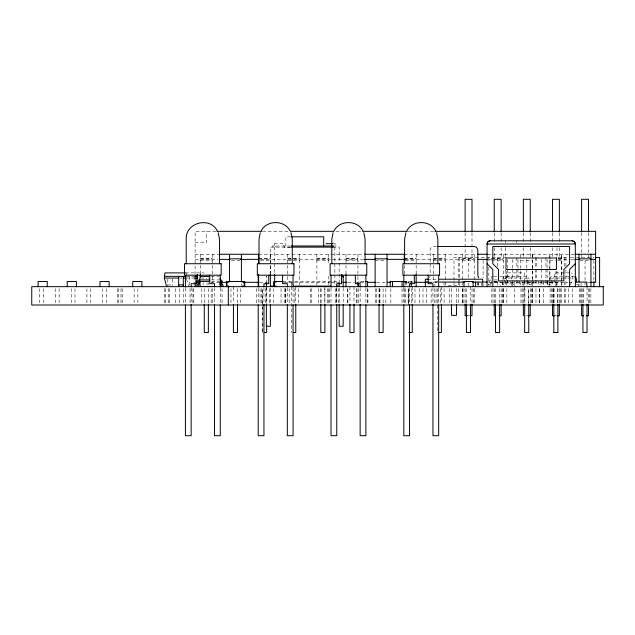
<?xml version="1.0" encoding="UTF-8"?>
<svg xmlns="http://www.w3.org/2000/svg" width="635" height="635" viewBox="0 0 635 635"><rect width="100%" height="100%" fill="white"/><g stroke="black" fill="none" stroke-linecap="round" stroke-linejoin="round"><path stroke-width="0.48" stroke-dasharray="3.17 2.38" d="M502.706 279.154L502.729 278.828A2.873 2.873 0 0 1 505.198 276.36L526.59 276.36A2.873 2.873 0 0 1 529.058 278.828L529.074 279.154M550.021 279.154L550.045 278.828A2.873 2.873 0 0 1 552.514 276.36L564.658 276.344M511.35 285.607L511.77 281.432M491.371 283.932L491.625 276.416M186.515 275.479L186.928 272.899M202.938 284.75L203.446 282.837M522.772 286.663L525.066 278.059L524.518 272.899L507.27 272.899L506.722 278.059L508.762 285.702M570.595 284.75L572.381 278.059L571.833 272.899M430.046 276.439L429.411 277.749M490.029 285.837L490.299 285.178A2.294 2.294 0 0 0 490.347 284.432L490.363 281.797L491.117 281.432M215.916 231.33L195.096 231.33L195.096 273.701M262.517 231.33L289.282 231.33M335.875 231.33L360.664 231.33M408.249 231.33L434.022 231.33M290.639 236.815L285.853 236.815L285.853 247.753M195.096 242.792L206.565 242.792L206.565 231.33M274.391 243.697L283.559 243.697L283.559 245.999M333.042 243.697L335.153 243.697L335.145 245.999M290.584 245.999L272.383 245.999L272.383 247.126M333.042 245.999L337.145 245.999L337.145 247.126M436.38 246.531C433.895 245.896 430.109 246.832 430.173 249.968L430.173 275.471M290.536 247.126L270.375 247.126L270.375 273.439M332.891 247.126L339.169 247.126L339.169 282.392M290.639 247.753L284.71 247.753L284.71 245.999M195.096 254.262L218.027 254.262M258.643 254.262L363.664 254.262M404.249 254.262L476.321 254.262M487.791 254.262L574.238 254.262M506.516 257.54L454.001 257.54L454.001 280.837M557.887 257.54L568.579 257.54M570.492 257.54L574.31 257.54M576.223 257.54L593.876 257.54M200.358 258.342L212.28 258.342M258.604 258.342L270.566 258.342M287.766 258.342L299.688 258.342M316.881 258.342L328.811 258.342M346.004 258.342L357.926 258.342M404.249 258.342L416.171 258.342M433.372 258.342L445.294 258.342M462.486 258.342L474.408 258.342M491.609 258.342L503.531 258.342M558.109 258.342L561.816 258.342M200.358 258.842L212.28 258.842M258.604 258.842L270.566 258.842M287.766 258.842L299.688 258.842M316.881 258.842L328.811 258.842M346.004 258.842L357.926 258.842M404.249 258.842L416.171 258.842M433.372 258.842L445.294 258.842M462.486 258.842L474.408 258.842M491.609 258.842L503.531 258.842M558.109 258.842L561.816 258.842M195.096 259.374L217.9 259.374M260.533 259.374L363.633 259.374M405.273 259.374L476.655 259.374M488.553 259.374L504.412 259.374M557.951 259.374L569.849 259.374M570.841 259.374L573.818 259.374M200.358 260.636L212.28 260.636M231.315 260.636L241.443 260.636M260.437 260.636L270.566 260.636M287.766 260.636L299.688 260.636M316.881 260.636L328.811 260.636M346.004 260.636L357.926 260.636M375.126 260.636L386.136 260.636M405.162 260.636L416.171 260.636M433.372 260.636L445.294 260.636M462.486 260.636L474.408 260.636M491.609 260.636L503.531 260.636M520.732 260.636L532.694 260.636M549.854 260.636L557.228 260.636M558.109 260.636L561.816 260.636M579.93 260.636L590.939 260.636M185.372 272.899L204.176 272.899M569.913 272.899L554.585 272.899L554.038 278.059L556.331 286.663M186.15 276.344L194.747 276.344M565.618 276.344L573.905 276.36M211.368 276.416L218.884 276.416M493.506 276.416L499.15 276.416M500.086 276.416L511.262 276.416L511.643 279.051M180.03 278.059L181.943 278.059M186.15 278.059L194.747 278.059M200.858 278.059L205.867 278.059A1.143 1.143 0 0 1 206.859 278.63M427.418 279.209L439.674 279.209M211.487 279.924L219.353 279.924M491.117 279.924C487.648 279.456 490.831 285.218 488.442 284.94M494.062 279.924L497.999 279.924M211.487 281.432L219.353 281.432M494.062 281.432L497.999 281.432M282.924 281.503L293.965 281.527M294.942 281.527L339.169 281.527M363.926 281.503L358.418 281.503L358.418 282.075L363.926 282.075M403.939 281.503L414.909 281.503M437.61 281.503L434.856 281.503L434.856 286.663M494.014 281.503L497.689 281.503M403.019 282.075L414.909 282.075M429.181 282.075L437.698 282.075M494.014 282.075L502.269 282.075M522.224 282.075L531.392 282.075M547.711 282.075L556.879 282.075M210.963 282.305L218.892 282.305M259.54 282.305L267.47 282.305M283.337 282.305L329.93 282.305M330.922 282.305L340.836 282.305M347.774 282.305L353.719 282.305M354.711 282.305L364.625 282.305M376.523 282.305L385.445 282.305M405.273 282.305L413.21 282.305M429.069 282.305L436.999 282.305M488.553 282.305L567.865 282.305M568.857 282.305L573.818 282.305M587.692 282.305L589.677 282.305M167.807 284.94L172.395 284.94M531.368 284.94L529.122 284.798L529.074 281.876M547.727 284.94L549.966 284.821L550.021 281.876M448.27 285.512L459.74 285.512M467.09 315.778L469.059 315.778M526.32 315.778L528.28 315.778M554.458 315.778L556.419 315.778M512.858 285.837L512.588 285.178A2.294 2.294 0 0 1 512.54 284.432L512.524 281.797M208.748 284.726L208.732 282.781M186.634 279.019L188.674 286.663M576.389 284.599L578.683 284.94L578.683 286.663M593.876 260.453L593.876 280.837M590.875 288.592L590.875 305.006M589.701 288.592L589.701 303.07M588.486 232.862L588.486 257.54M588.486 288.6L588.486 303.165M587.018 286.663L587.018 303.244M585.049 260.453L585.049 280.837M585.049 281.805L585.049 285.687M583.16 288.592L583.16 303.07M582.93 288.608L582.93 303.244M581.612 232.862L581.612 257.54M581.612 288.6L581.612 303.165M581.081 282.988L581.081 285.742M580.398 288.592L580.398 303.07M579.223 288.592L579.223 305.006M579.009 283.766L579.009 285.702M572.381 288.592L572.381 305.006M568.595 288.592L568.595 305.006M565.904 257.54L565.904 266.271M565.904 270.161L565.904 285.687M565.047 288.592L565.047 305.006M564.904 288.592L564.904 305.006M564.753 257.54L564.753 266.271M564.753 281.805L564.753 285.687M561.777 280.908L561.777 254.262L561.816 286.663L561.777 281.837M561.753 288.592L561.753 305.006M560.586 288.592L560.586 305.006M559.371 232.862L559.371 242.729M559.371 247.666L559.371 257.54M559.371 288.6L559.371 303.165M557.895 288.608L557.855 303.244M557.824 288.592L557.824 303.07M556.998 247.626L556.998 257.389M556.998 271.05L556.998 285.687M556.879 281.503L556.879 286.663M555.927 271.129L555.927 285.687M554.038 288.592L554.038 303.07M553.815 288.608L553.815 303.244M553.577 288.592L553.577 303.07M552.49 232.862L552.49 242.729M552.49 247.666L552.49 257.54M552.49 288.6L552.49 303.165M552.307 280.924L552.307 285.702M551.744 280.114L551.744 284.655A2.008 2.008 0 0 1 551.474 285.655M551.275 288.592L551.275 305.006M550.1 288.592L550.1 305.006M549.894 258.342L549.894 254.262L549.854 286.663L549.894 281.837M549.894 259.802L549.894 280.908M547.711 281.503L547.727 286.663M547.624 280.924L547.624 285.702M547.1 259.477L547.1 268.216M547.1 269.184L547.1 285.687M545.957 257.54L545.957 268.216M545.957 269.184L545.957 285.687M543.258 281.503L543.258 285.798M543.258 288.592L543.258 305.006M542.933 280.924L542.933 285.702M541.369 259.477L541.369 268.216M541.369 269.184L541.369 285.687M540.964 281.503L540.964 286.083M539.679 288.592L539.679 305.006M539.472 288.592L539.472 305.006M538.242 280.924L538.242 285.702M536.781 257.54L536.781 268.216M536.781 269.184L536.781 285.687M535.98 288.592L535.98 305.006M535.638 257.54L535.638 268.216M535.638 269.184L535.638 285.687M533.551 280.924L533.551 285.702M532.694 254.262L532.694 286.663M532.654 254.262L532.654 278.987M532.654 279.908L532.654 285.702M532.63 288.592L532.63 305.006M532.193 288.592L532.193 305.006M531.392 281.503L531.368 286.663M531.463 288.592L531.463 303.07M530.249 232.862L530.249 242.729M530.249 247.666L530.249 257.54M530.249 288.6L530.249 303.165M528.86 280.924L528.86 285.702M528.733 303.244L528.733 288.608L528.701 303.07M527.36 280.114L527.36 284.655A2.008 2.008 0 0 0 527.629 285.655M527.209 281.503L527.209 286.083M526.804 259.477L526.804 268.216M526.804 269.184L526.804 285.687M524.915 281.503L524.915 285.798M524.915 288.592L524.915 303.07M524.653 286.663L524.653 303.244M524.169 280.924L524.169 285.702M523.367 232.862L523.367 242.729M523.367 247.666L523.367 257.54M523.367 288.6L523.367 303.165M522.224 281.503L522.224 286.083M522.153 288.592L522.153 305.006M520.986 288.592L520.986 305.006M520.732 254.262L520.732 258.842M520.771 259.802L520.771 286.663M519.478 280.924L519.478 285.702M517.977 259.477L517.977 268.216M517.977 269.184L517.977 285.687M516.834 257.54L516.834 268.216M516.834 269.184L516.834 285.687M516.303 240.8L516.303 242.713M514.787 280.924L514.787 285.702M514.596 288.592L514.596 305.006M514.445 286.441L514.445 284.94L513.683 284.75L513.683 281.884M512.247 259.477L512.247 268.216M512.247 269.184L512.247 285.687M510.095 280.924L510.095 285.702M507.659 259.477L507.659 268.216M507.659 269.184L507.659 285.687M506.857 288.592L506.857 305.006M506.516 271.129L506.516 285.687M505.404 240.8L505.404 242.753M505.404 247.626L505.404 257.389M505.404 270.073L505.404 285.687M504.428 280.114L504.428 284.655A2.008 2.008 0 0 1 504.158 285.655M503.531 254.262L503.531 286.663M503.507 288.592L503.507 305.006M503.134 288.592L503.079 305.006M502.706 281.876L502.682 284.758L500.412 284.94L500.412 286.663M502.269 281.503L502.269 286.663M502.341 288.592L502.341 303.07M501.126 232.862L501.126 242.729M501.126 247.666L501.126 257.54M501.126 288.6L501.126 303.165M499.61 288.608L499.61 303.244M497.689 257.54L497.689 266.271M497.689 281.805L497.689 285.687M495.53 288.608L495.53 303.244M494.244 232.862L494.244 242.729M494.244 247.666L494.244 257.54M494.244 288.6L494.244 303.165M493.03 288.592L493.03 303.07M491.863 288.592L491.863 305.006M488.855 257.54L488.855 262.39M488.855 267.248L488.855 285.687M483.124 260.453L483.124 277.924M483.124 283.75L483.124 285.687M482.663 282.988L482.663 285.742M481.33 282.988L481.33 285.742M478.536 281.805L478.536 285.687M478.084 282.988L478.084 285.742M477.393 281.805L477.393 285.687M474.408 254.262L474.408 280.908M474.393 288.592L474.393 305.006M473.218 288.592L473.218 305.006M472.003 232.862L472.003 257.54M472.003 288.6L472.003 303.165M470.495 286.663L470.495 303.244M468.567 257.54L468.567 277.924M468.567 282.773L468.567 285.687M466.407 288.608L466.407 303.244M465.13 232.862L465.13 257.54M465.13 288.6L465.13 303.165M463.907 288.592L463.907 303.07M462.74 288.592L462.74 305.006M462.486 254.262L462.486 286.663M462.431 288.592L462.431 305.006M459.74 257.54L459.74 280.837M459.74 281.805L459.74 285.687M458.661 288.592L458.661 305.006M458.589 257.54L458.589 280.837M458.589 281.805L458.589 285.687M456.47 288.401L456.47 303.784M454.001 281.805L454.001 285.687M451.541 288.401L451.541 303.784M449.35 288.592L449.35 305.006M445.294 254.262L445.294 286.663M444.095 288.592L444.095 305.006M444.032 282.075L444.032 286.083M441.373 286.663L441.373 303.244M440.468 288.592L440.468 305.006M438.674 288.076L438.674 303.927M437.293 288.608L437.293 332.518M436.062 288.592L436.062 305.006M434.792 288.592L434.792 305.006M433.372 254.262L433.372 282.821M432.943 287.639L432.943 304.419M431.157 288.592L431.157 305.006M426.776 288.592L426.776 305.006M422.989 288.592L422.989 305.006M419.497 288.592L419.497 305.006M416.171 254.262L416.171 274.193M414.98 288.592L414.98 305.006M412.25 286.663L412.25 303.244M411.274 281.503L411.274 282.075M411.345 288.592L411.345 303.07M409.551 287.639L409.551 304.419M408.583 281.503L408.583 283.218M408.17 288.608L408.17 304.221M406.289 281.503L406.289 286.083M405.741 281.503L405.741 286.663M405.67 288.592L405.67 305.006M404.797 288.592L404.797 305.006M404.249 265.454L404.249 274.193M403.82 288.076L403.82 303.927M402.034 288.592L402.034 305.006M390.835 288.592L390.835 305.006M385.858 288.592L385.858 305.006M383.127 288.608L383.127 303.244M379.944 288.592L379.944 303.07M379.46 288.592L379.46 303.07M379.047 288.608L379.047 303.244M376.547 288.592L376.547 305.006M375.674 288.592L375.674 305.006M367.903 288.592L367.903 305.006M367.665 288.592L367.665 305.006M365.871 288.076L365.871 303.927M360.14 287.639L360.14 304.419M358.354 288.592L358.354 305.006M357.926 254.262L357.926 282.821M357.013 288.592L357.013 305.006M356.735 288.592L356.735 305.006M354.005 286.663L354.005 303.244M349.925 286.663L349.925 303.244M347.861 288.592L347.861 305.006M347.424 288.592L347.424 305.006M346.004 254.262L346.004 274.193M343.178 287.957L343.178 304.459M339.169 288.068L339.241 305.006M338.542 288.592L338.542 305.006M336.756 287.639L336.756 304.419M336.217 288.592L336.217 305.006M335.574 288.592L335.574 305.006M334.867 247.126L334.867 286.107M333.724 245.999L333.724 247.126M331.018 288.076L331.018 303.927M329.232 288.592L329.232 305.006M328.811 254.262L328.811 262.684M328.811 276.058L328.811 286.663M328.351 288.592L328.351 305.006M327.612 288.592L327.612 305.006M324.89 286.663L324.89 303.244M324.85 288.592L324.85 303.07M321.072 288.592L321.072 303.07M320.802 288.608L320.802 303.244M318.302 288.592L318.302 305.006M316.881 254.262L316.881 286.663M311.785 288.592L311.785 305.006M310.348 288.592L310.348 305.006M299.688 254.262L299.688 286.663M298.498 288.592L298.498 305.006M295.767 286.663L295.767 303.244M294.846 288.592L294.846 303.07M293.068 288.076L293.068 303.927M292.1 281.503L292.1 286.663M291.687 286.663L291.687 332.518M291.521 286.083L291.521 282.075L289.806 282.075L289.806 281.503M289.187 288.592L289.187 305.006M287.766 254.262L287.766 282.821M287.337 287.639L287.337 304.419M285.536 288.592L285.536 305.006M285.409 288.592L285.409 305.006M284.813 288.592L284.813 305.006M281.035 288.592L281.035 305.006M275.82 245.999L275.82 247.126M274.677 247.126L274.677 273.439M274.391 243.697L274.391 245.999M273.304 288.592L273.304 305.006M270.526 254.262L270.526 274.193M270.367 288.068L270.367 303.736M269.375 288.592L269.375 305.006M266.605 286.663L266.605 304.221M266.351 283.043L266.359 276.709A4.127 4.127 0 0 1 266.533 276.312M266.351 287.957L266.359 304.459M265.74 288.592L265.74 305.006M263.954 287.639L263.954 304.419M261.66 288.592L261.66 305.006M260.064 288.592L260.064 305.006M258.215 288.076L258.215 303.927M256.429 288.592L256.429 305.006M241.403 283.766L241.443 286.663M240.252 288.592L240.252 305.006M237.482 288.608L237.522 303.244M233.402 286.663L233.442 303.244M230.942 288.592L230.942 305.006M222.059 288.592L222.059 305.006M220.266 288.076L220.266 303.927M214.535 287.639L214.535 304.419M212.749 288.592L212.749 305.006M212.28 254.262L212.28 282.821M211.13 288.592L211.13 305.006M208.359 288.608L208.359 303.244M207.018 282.837L207.018 284.655A2.008 2.008 0 0 0 207.034 284.917M204.28 288.608L204.28 303.244M201.819 288.592L201.819 305.006M200.358 254.262L200.358 274.193M194.175 276.344L194.175 284.655M194.175 284.917L194.175 285.655M193.81 288.592L193.81 305.006M192.937 288.592L192.937 305.006M191.151 287.639L191.151 304.419M190.024 288.592L190.024 305.006M189.587 276.344L189.587 285.655M185.412 288.076L185.412 303.927M183.626 288.592L183.626 305.006M179.245 288.592L179.245 305.006M175.466 288.592L175.466 305.006M172.395 279.154L172.395 285.655M169.339 288.592L169.339 305.006M168.331 288.592L168.331 305.006M167.807 279.154L167.807 286.663M165.56 288.592L165.56 305.006M164.552 288.592L164.552 305.006M137.89 288.592L137.89 305.006M134.112 288.592L134.112 305.006M122.174 288.592L122.174 305.006M121.007 288.592L121.007 305.006M118.388 288.592L118.388 305.006M117.221 288.592L117.221 305.006M106.442 288.592L106.442 305.006M102.664 288.592L102.664 305.006M90.718 288.592L90.718 305.006M86.931 288.592L86.931 305.006M74.993 288.592L74.993 305.006M71.215 288.592L71.215 305.006M59.126 288.592L59.126 305.006M55.348 288.592L55.348 305.006M43.545 288.592L43.545 305.006M39.767 288.592L39.767 305.006M266.351 277.146A4.239 4.239 0 0 1 266.684 276.304M208.351 277.773A2.873 2.873 0 0 1 208.637 278.463M527.36 279.209A1.143 1.143 0 0 0 526.209 278.059L505.571 278.059A1.143 1.143 0 0 0 504.428 279.209M551.744 279.209A1.143 1.143 0 0 1 552.887 278.059L573.524 278.059A1.143 1.143 0 0 1 573.826 278.098M408.607 305.006L408.607 288.592L408.583 305.006M262.565 332.518L262.565 288.608L262.525 332.518"/><path stroke-width="0.95" d="M219.996 284.774L220.337 281.432L221.091 281.797L221.107 284.432A2.294 2.294 0 0 0 221.155 285.178L221.885 286.282L223.012 286.441L223.012 284.94C220.599 285.075 223.806 279.487 220.337 279.924L220.083 278.17M166.656 286.663L164.362 278.059L164.917 272.899L185.372 272.899M195.318 286.663L197.612 278.059L197.342 274.622M260.286 232.72L259.017 239.077L259.017 263.731M333.089 232.72L331.819 239.077L331.819 263.731M405.892 232.72L404.622 239.077L404.622 263.731M261.247 230.767C266.946 219.861 284.345 219.861 290.044 230.767M334.05 230.767C339.749 219.861 357.148 219.861 362.847 230.767M406.852 230.767C412.552 219.861 429.951 219.861 435.65 230.767M575.342 263.731L569.611 269.462L569.611 286.663M575.342 286.663L575.318 243.594L574.405 241.737L572.135 240.8L490.276 240.8L488.672 241.229L487.497 242.403L487.061 244.007L487.061 286.663M216.908 231.33L261.525 231.33M290.274 231.33L333.891 231.33M362.648 231.33L407.257 231.33M435.015 231.33L595.622 231.33L595.622 282.305L590.669 282.305M291.394 236.815L323.691 236.815L323.691 245.928M325.985 243.697L332.676 243.697M291.417 245.999L332.748 245.999M437.999 246.531L474.424 246.531L476.504 247.245L477.806 249.523L477.837 275.471L478.599 277.749M291.449 247.126L332.891 247.126M218.972 254.262L258.604 254.262L258.604 263.644M364.617 254.262L404.249 254.262L404.249 263.644M477.282 254.262L487.791 254.262M575.183 254.262L595.622 254.262M595.178 257.54L599.607 257.54L599.607 286.663M229.481 258.842L241.403 258.842M375.126 258.842L387.048 258.842M579.009 258.842L590.939 258.842M219.885 259.374L229.799 259.374M240.705 259.374L258.548 259.374M364.625 259.374L375.531 259.374M387.429 259.374L405.273 259.374M477.647 259.374L487.561 259.374M574.802 259.374L579.763 259.374M590.669 259.374L595.622 259.374M164.362 276.344L186.15 276.344M195.699 276.344L197.612 276.344M209.487 276.416L200.192 276.416L199.684 279.924L200.192 286.441L214.916 286.441M164.362 278.059L178.697 278.059M183.285 278.059L186.15 278.059M195.699 278.059L197.612 278.059M428.228 279.209L425.339 279.209L425.339 286.663M439.674 279.209L482.663 279.209L482.663 282.075M209.518 279.924L199.263 279.924C196.286 280.122 199.382 285.258 197.009 284.94L197.009 286.441L198.136 286.282L198.874 285.178A2.294 2.294 0 0 0 198.914 284.432L199.2 281.448L209.518 281.432M282.924 281.503L273.756 281.503L273.756 286.663M365.76 281.503L367.594 281.503L367.594 286.663M404.32 281.503L390.239 281.503L390.239 286.663M425.339 282.075L428.228 282.075M439.674 282.075L464.383 282.075M472.297 282.075L487.061 282.075M575.342 282.075L586.811 282.075L586.811 286.663M196.088 282.305L200.057 282.305M219.885 282.305L226.822 282.305M243.673 282.305L258.548 282.305M342.821 282.305L346.781 282.305M367.601 282.305L375.531 282.305M387.429 282.305L390.406 282.305M415.187 282.305L426.093 282.305M178.697 284.94L183.285 284.94M273.812 286.107L270.375 286.107L270.375 274.415M293.426 286.107L330.922 286.107M336.59 286.107L339.169 286.107L339.169 283.186M467.09 315.778L465.13 315.778L465.13 304.133M470.043 315.778L472.003 315.778L472.003 304.133M499.158 315.778L501.126 315.778L501.126 304.133M528.28 315.778L530.249 315.778L530.249 304.133M554.458 315.778L552.49 315.778L552.49 304.133M557.403 315.778L559.371 315.778L559.371 304.133M583.573 315.778L581.612 315.778L581.612 304.133M586.526 315.778L588.486 315.778L588.486 304.133M264.16 332.518L266.644 332.518L266.605 325.691M293.314 332.518L295.767 332.518L295.767 304.221M408.988 332.518L412.25 332.518L412.25 304.221M438.102 332.518L441.373 332.518L441.373 304.221M553.776 332.518L557.895 332.518M487.061 263.731L492.8 269.462L492.8 286.663M217.241 230.767C209.828 216.138 185.325 222.71 186.214 239.077L186.214 263.731M436.61 232.72L437.872 239.077L437.872 263.731M363.807 232.72L365.069 239.077L365.069 263.731M291.005 232.72L292.267 239.077L292.267 263.731M218.202 232.72L219.464 239.077L219.464 263.731M593.876 281.805L593.876 286.663M590.939 254.262L590.939 286.663M588.486 231.87L588.486 199.295L581.612 199.295L581.612 231.87M587.018 304.221L587.018 332.518L582.93 332.518L582.93 304.221M579.009 254.262L579.009 281.861M576.389 281.876L576.374 278.828A2.873 2.873 0 0 0 574.961 276.725M559.371 231.87L559.371 199.295L552.49 199.295L552.49 231.87M557.895 304.221L557.855 332.518M553.815 304.221L553.815 332.518M530.249 231.87L530.249 199.295L523.367 199.295L523.367 231.87M528.733 304.221L528.772 332.518L524.653 332.518L524.693 304.221M523.367 304.133L523.367 315.778M501.126 231.87L501.126 199.295L494.244 199.295L494.244 231.87M499.61 304.221L499.61 332.518L495.53 332.518L495.53 304.221M494.244 304.133L494.244 315.778M475.599 282.075L475.599 286.663M473.154 286.663L473.154 281.503L463.979 281.503L463.979 286.663M472.003 231.87L472.003 199.295L465.13 199.295L465.13 231.87M470.495 304.221L470.495 332.518L466.407 332.518L466.407 304.221M456.47 304.744L456.47 315.325L451.541 315.325L451.541 304.744M438.674 275.193L438.674 287.084M438.674 304.919L438.674 435.705L432.943 435.705L432.943 304.419M432.943 286.655L432.943 283.694L428.173 283.694L428.173 275.193M416.171 274.193L416.171 286.663M414.322 275.193L414.322 283.694L409.551 283.694L409.551 286.655M411.274 283.218L411.274 286.663M409.551 304.419L409.551 435.705L403.82 435.705L403.82 304.919M403.82 275.193L403.82 287.084M402.106 281.503L402.106 286.663M392.533 281.503L392.533 286.663M387.048 254.262L387.048 286.663M383.127 304.221L383.127 332.518L379.047 332.518L379.047 304.221M375.126 254.262L375.126 286.663M365.871 275.193L365.871 287.084M365.871 304.919L365.871 435.705L360.14 435.705L360.14 304.419M360.14 286.655L360.14 283.694L355.37 283.694L355.37 275.193M358.418 283.218L358.418 286.663M357.926 283.781L357.926 286.663M354.005 304.221L354.005 332.518L349.925 332.518L349.925 304.221M346.004 274.193L346.004 286.663M343.178 286.972L343.178 276.709A4.127 4.127 0 0 0 341.606 274.725M343.178 304.459L343.178 326.263L339.169 326.263L339.169 304.721M341.519 275.193L341.519 283.694L336.756 283.694L336.756 286.655M336.756 304.419L336.756 435.705L331.018 435.705L331.018 304.919M331.018 275.193L331.018 287.084M324.89 304.221L324.89 332.518L320.802 332.518L320.802 304.221M293.068 275.193L293.068 287.084M293.068 304.919L293.068 435.705L287.337 435.705L287.337 304.419M287.337 286.655L287.337 283.694L282.567 283.694L282.567 275.193M276.042 281.503L276.042 282.075L274.328 282.075L274.328 286.083L276.042 286.083L276.042 286.663M274.677 274.415L274.677 281.241M270.367 304.721L270.367 326.263L266.351 326.263L266.359 304.459M268.716 275.193L268.716 283.694L263.954 283.694L263.954 286.655M266.351 283.043L266.351 286.972M263.954 304.419L263.954 435.705L258.215 435.705L258.215 304.919M258.604 274.193L258.643 286.663M258.215 275.193L258.215 287.084M244.769 286.663L244.769 281.503L226.425 281.503L226.425 286.663M242.475 281.503L242.475 282.075L244.197 282.075L244.197 286.083L242.475 286.083L242.475 286.663M241.403 254.262L241.403 281.861M237.482 304.221L237.522 332.518L233.402 332.518L233.442 304.221M229.481 254.262L229.481 281.861M228.719 281.503L228.719 282.075L226.997 282.075L226.997 286.083L228.719 286.083L228.719 286.663M228.314 286.663L228.314 305.006M220.266 275.193L220.266 287.084M220.266 304.919L220.266 435.705L214.535 435.705L214.535 304.419M214.535 286.655L214.535 283.694L209.764 283.694L209.764 275.193M208.359 304.221L208.359 332.518L204.28 332.518L204.28 304.221M200.358 274.193L200.358 277.019M195.913 275.193L195.913 283.694L191.151 283.694L191.151 286.655M191.151 304.419L191.151 435.705L185.412 435.705L185.412 304.919M185.412 275.193L185.412 287.084M183.285 276.344L183.285 286.663M178.697 276.344L178.697 286.663M141.907 286.663L141.907 281.503L132.731 281.503L132.731 286.663M109.141 286.663L109.141 281.503L99.965 281.503L99.965 286.663M76.383 286.663L76.383 281.503L67.215 281.503L67.215 286.663M47.26 286.663L47.26 281.503L38.092 281.503L38.092 286.663M572.135 240.8A3.207 3.207 0 0 1 575.342 244.007L487.061 244.007A3.207 3.207 0 0 1 490.276 240.8M342.035 275.225A4.239 4.239 0 0 1 343.178 277.146M569.611 263.731L563.88 269.462L563.88 280.924L498.531 280.924L498.531 269.462L492.8 263.731L492.8 246.531L569.611 246.531L569.611 263.731M556.427 258L505.984 258L505.984 269.462L556.427 269.462L556.427 258M221.17 263.731L184.507 263.731L184.507 275.193L221.17 275.193L221.17 263.731M293.973 263.731L257.31 263.731L257.31 275.193L293.973 275.193L293.973 263.731M366.776 263.731L330.113 263.731L330.113 275.193L366.776 275.193L366.776 263.731M439.579 263.731L402.915 263.731L402.915 275.193L439.579 275.193L439.579 263.731M603.25 286.663L31.75 286.663L31.75 305.006L603.25 305.006L603.25 286.663"/></g></svg>
